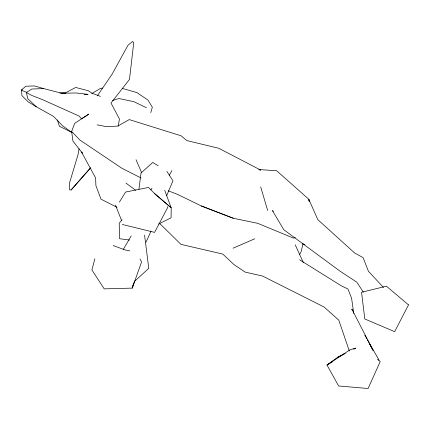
<?xml version="1.0" encoding="UTF-8"?>
<svg xmlns="http://www.w3.org/2000/svg" width="430" height="430" viewBox="0 0 430 430"><rect width="100%" height="100%" fill="white"/><g stroke="black" fill="none" stroke-linecap="round" stroke-linejoin="round"><path stroke-width="0.64" d="M138.954 189.146L141.013 173.027L152.736 162.465L158.256 165.797M79.045 148.839L78.013 154.746L69.397 183.427L69.59 189.883L71.144 189.947L90.3 168.162M118.142 126.221L119.465 119.002L110.999 103.028L129.484 79.416L133.751 42.527L132.574 41.5L128 45.209L112.176 74.078L97.314 95.874M302.957 243.778L301.215 251.512L299.645 254.383M133.601 282.929L132.22 288.111L104.221 288.869L91.891 269.922L94.885 258.752M150.79 112.617L152.333 107.188L147.963 100.077L136.858 92.574L122.26 88.381M82.297 153.016L72.923 141.078L71.638 131.429L74.686 123.335L88.833 114.106L81.738 118.669M166.582 195.876L172.951 180.783L166.883 171.398M145.958 242.24L150.941 231.34M169.318 175.23L171.919 170.581M123.222 249.556L131.225 235.855M119.389 202.121L125.608 192.049L148.447 187.453L154.784 193.742L171.215 207.83L171.065 217.816L158.589 224.046M150.898 189.85L152.01 188.249M122.104 219.773L119.212 223.261L119.567 238.709L129.462 240.031M71.144 189.947L90.714 167.689M345.032 353.503L337.529 357.357L326.983 365.016L338.646 385.968L368.091 388.5L380.222 361.544L377.475 359.356M71.966 132.65L62.436 125.657L53.481 116.369L36.195 106.688L27.794 98.717L26.343 92.52L31.793 89.026L43.693 88.596L61.71 93.256L65.548 93.53M91.757 93.573L100.394 88.451L102.576 88.048M332.707 361.646L326.983 365.016L350.106 349.757L355.599 348.149L353.852 349.042M337.529 357.357L345.107 353.492M353.815 349.047L355.599 348.149M232.985 248.201L254.77 238.79M112.612 100.464L118.959 98.513L134.02 101.727L146.453 107.731M22.338 89.752L21.5 89.951L21.93 95.616L28.127 101.808L36.195 106.688M295.346 237.629L293.443 238.086L257.726 223.315L233.264 218.252L201.278 205.948L177.52 194.376L168.141 190.753M59.818 93.057L66.731 92.213L75.669 87.457L88.338 90.73L91.918 93.186L100.469 96.39M61.71 93.256L76.148 92.971L88.096 94.353L84.21 94.315M258.822 169.565L276.603 170.699L308.788 199.251L317.84 219.649L354.61 252.953L363.092 257.635L368.44 271.298L383.506 287.466M259.43 169.936L260.731 170.124L218.795 148.285L186.835 140.578L181.121 135.81L129.253 119.594L117.782 126.071L106.726 126.667L97.083 124.877M129.822 250.862L124.915 249.889L113.165 245.557M122.335 224.455L154.601 232.388L167.791 207.314L167.523 206.749M43.693 88.596L34.373 85.919L25.789 86.242L21.5 89.951L22.607 90.789L26.859 92.369M302.424 243.799L304.897 244.638M201.283 205.948L233.264 218.252M70.977 131.962L59.41 126.275L57.432 119.975M140.938 177.934L121.867 168.254L79.856 140.008L71.638 131.429M117.035 207.308L100.985 199.149L95.906 185.609L95.616 177.918L81.48 151.989L82.297 153.026M299.581 259.779L341.329 285.832L347.945 288.998L351.589 298.264L353.761 313.427M125.942 183.062L135.579 190.259M154.784 193.742L171.215 207.83L164.728 190.35M273.399 211.463L272.41 210.56L283.779 229.711L340.56 271.55L356.776 282.144L363.355 292.147M26.343 92.52L31.879 95.481L42.269 99.523L79.029 116.03L81.641 118.879M159.444 223.245L180.955 244.369L222.815 254.087L233.968 264.606L245.218 272.136L262.445 276.001L324.107 307.02L338.802 320.146L349.262 350.901M364.839 335.276L366.833 338.759M367.494 339.92L379.099 360.216M369.155 343.419L373.046 350.385L351.821 309.036L352.224 310.315M139.992 258.978L141.604 261.94L132.22 288.111L134.778 281.134L148.764 268.341L144.571 235.102M295.211 244.799L303.408 262.751M136.03 159.724L141.604 172.586M115.498 205.115L121.582 220.52M260.709 186.959L267.659 210.485M309.277 201.186L308.788 199.251L309.003 201.24M408.5 304.87L394.654 331.67L364.807 318.985L361.549 292.276L386.393 286.192L408.5 304.87"/></g></svg>
